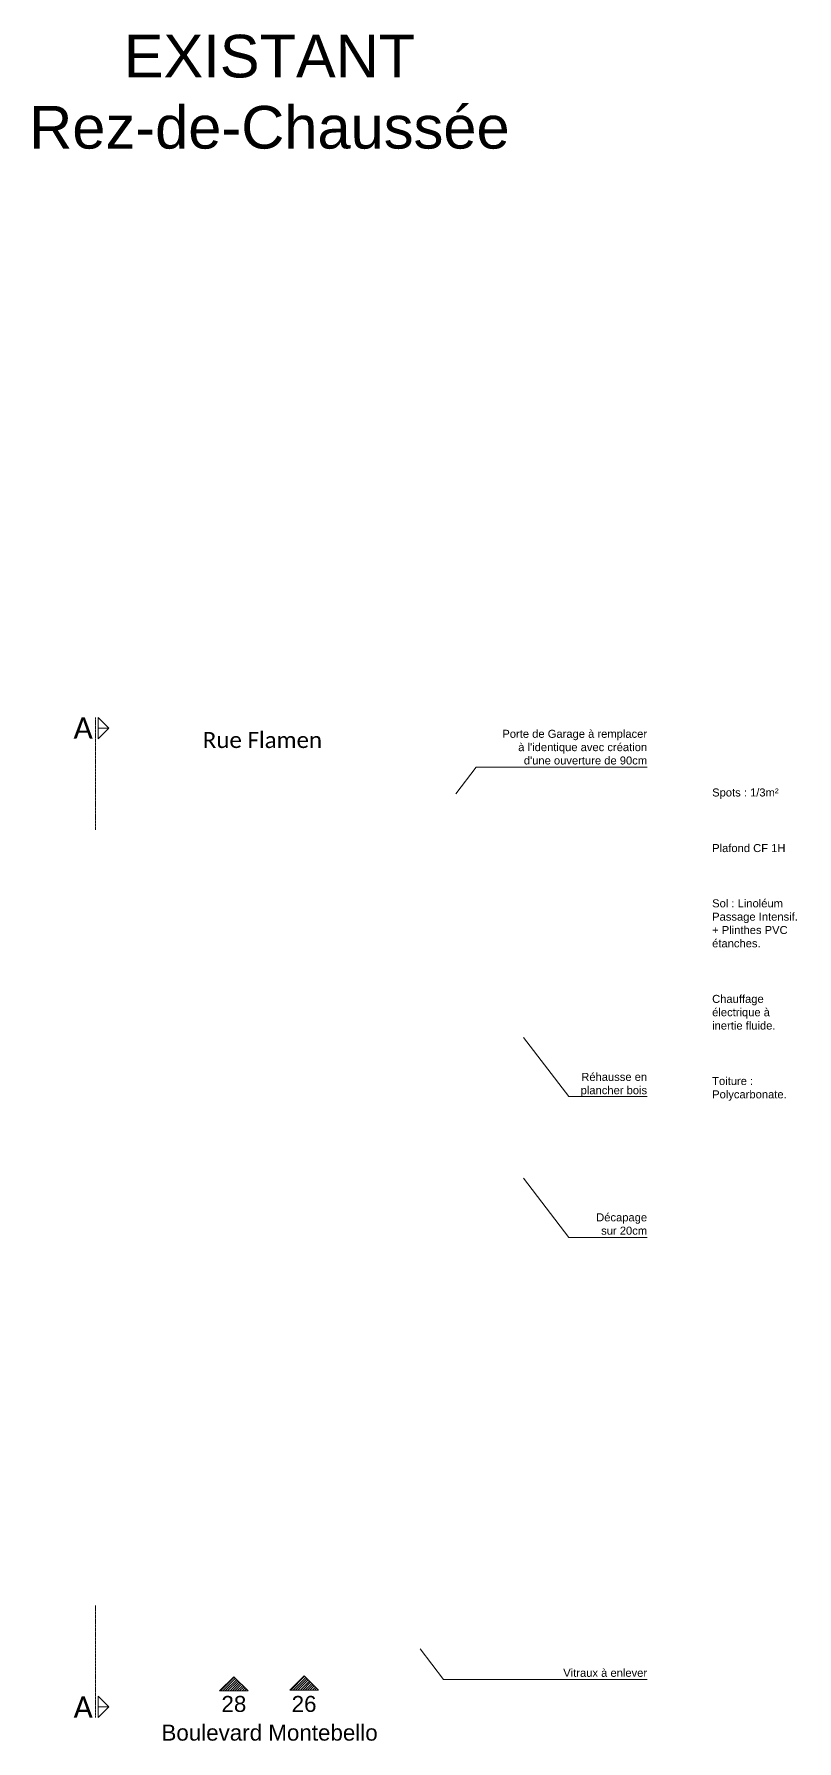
# Model space of a CAD drawing. Header units: millimetres. Extents: x -14819 to 43195, y -10328 to 20814.
# Drawn here: x -2743 to -1313, y -5145 to -1945 of the extents above; entities that cross this region are included whole.
import ezdxf
from ezdxf.enums import TextEntityAlignment as Align

# ---------------------------------------------------------------- set-up
doc = ezdxf.new("R2010")
doc.units = ezdxf.units.MM
doc.linetypes.add('ACAD_ISO04W100', pattern=[30, 24, -3, 0, -3])
for name, color, linetype, lineweight in [('50 - Signes', 12, 'Continuous', 9), ('59 - TxT', 120, 'Continuous', 0), ('65 - Annotations', 12, 'Continuous', 0), ('Texte', 7, 'Continuous', 18)]:
    doc.layers.add(name, color=color, linetype=linetype, lineweight=lineweight)
doc.styles.add('Legend', font='calibri.ttf')
doc.styles.get("Standard").update_dxf_attribs({"font": 'arial.ttf'})

# ---------------------------------------------------------------- blocks, each defined once
blk = doc.blocks.new('A$C1CFF74B6')
at = {"layer": '50 - Signes', "linetype": 'Continuous', "transparency": 33554687}
h = blk.add_hatch(dxfattribs=at)
h.set_pattern_fill('ANSI31', color=256)
h.set_pattern_definition([(45, (-8269.608, -2297.6024), (-2.245064, 2.245064), [])])
h.paths.add_polyline_path([(26.75, 26.75), (0, 0), (53.5, 0)])
at = {"layer": '50 - Signes', "linetype": 'Continuous'}
for points in [[(53.5, 0), (26.75, 26.75), (0, 0)], [(0, 0), (53.5, 0)]]:
    blk.add_lwpolyline(points, dxfattribs=at)

msp = doc.modelspace()

# ---------------------------------------------------------------- linework, layer by layer
at = {"layer": '50 - Signes', "linetype": 'ACAD_ISO04W100', "ltscale": 0.2}
for p, q in [((-2627.25, -3436.63), (-2627.25, -3226.31)), ((-2627.25, -4890.87), (-2627.25, -5101.19))]:
    msp.add_line(p, q, dxfattribs=at)
at = {"layer": '50 - Signes', "linetype": 'Continuous'}
for p, q in [((-2622.25, -3226.31), (-2622.25, -3266.31)), ((-2602.25, -3246.31), (-2622.25, -3226.31)), ((-2622.25, -3246.31), (-2602.25, -3246.31)), ((-2602.25, -3246.31), (-2622.25, -3266.31)), ((-2622.25, -5101.19), (-2622.25, -5061.19)), ((-2602.25, -5081.19), (-2622.25, -5061.19)), ((-2622.25, -5081.19), (-2602.25, -5081.19)), ((-2602.25, -5081.19), (-2622.25, -5101.19))]:
    msp.add_line(p, q, dxfattribs=at)
at = {"layer": '65 - Annotations', "color": 14, "linetype": 'Continuous', "lineweight": 13, "ltscale": 10, "true_color": 0xa50000}
for points in [[(-1951.95, -3369.19), (-1914.11, -3319.62), (-1593.41, -3319.62)], [(-1824.88, -3826.13), (-1740.18, -3937.09), (-1593.41, -3937.09)], [(-1824.88, -4090.13), (-1740.18, -4201.09), (-1593.41, -4201.09)], [(-2019.05, -4972.19), (-1975.1, -5029.76), (-1593.41, -5029.76)]]:
    msp.add_lwpolyline(points, dxfattribs=at)

# ---------------------------------------------------------------- block references
at = {"layer": '50 - Signes', "linetype": 'Continuous'}
for p in [(-2263.23, -5049.62), (-2394.83, -5051.23)]:
    msp.add_blockref('A$C1CFF74B6', p, dxfattribs=at)

# ---------------------------------------------------------------- texts
at = {"layer": '50 - Signes', "style": 'Legend'}
for p in [(-2668.64, -3265.79), (-2668.64, -5101.48)]:
    msp.add_text('A', height=40, dxfattribs=at).set_placement(p)
at = {"layer": '50 - Signes', "linetype": 'Continuous', "char_height": 30}
for s, width, insert, attachment_point in [('28', 111.6464, (-2368.08, -5075.76), 5), ('26', 111.6464, (-2236.48, -5075.76), 5), ('Boulevard Montebello', 401.9671, (-2301.18, -5114.38), 2)]:
    msp.add_mtext_dynamic_manual_height_columns(s, width=width, gutter_width=12.5, heights=[0], dxfattribs=dict(at, insert=insert, attachment_point=attachment_point))
at = {"layer": '59 - TxT', "insert": (-2771.42, -1946.44), "char_height": 80, "attachment_point": 1}
msp.add_mtext_dynamic_manual_height_columns('\\pxqc;EXISTANT\\PRez-de-Chaussée', width=940.067, gutter_width=1, heights=[0], dxfattribs=at)
at = {"layer": '59 - TxT', "linetype": 'Continuous', "char_height": 15, "attachment_point": 1}
for s, width, insert in [('Spots : 1/3m²', 152.0935, (-1471.51, -3359.38)), ('Plafond CF 1H', 152.0935, (-1471.51, -3463.64)), ('\\pxql;Sol : Linoléum\\PPassage Intensif.\\P\\pq*;+ Plinthes PVC étanches.', 195.1347, (-1471.51, -3567.21)), ('Chauffage électrique à inertie fluide.', 152.0935, (-1471.51, -3746.37)), ('Toiture :\\PPolycarbonate.', 195.1347, (-1471.51, -3900.28))]:
    msp.add_mtext_dynamic_manual_height_columns(s, width=width, gutter_width=118.14, heights=[0], dxfattribs=dict(at, insert=insert))
at = {"layer": '65 - Annotations', "color": 14, "linetype": 'Continuous', "lineweight": 13, "ltscale": 10, "true_color": 0xa50000}
msp.add_text('Vitraux à enlever', height=15, dxfattribs=at).set_placement((-1593.41, -5024.76), align=Align.RIGHT)
at = {"layer": '65 - Annotations', "color": 14, "linetype": 'Continuous', "lineweight": 13, "ltscale": 10, "true_color": 0xa50000, "char_height": 15, "attachment_point": 9}
for s, width, insert in [("Porte de Garage à remplacer à l'identique avec création d'une ouverture de 90cm", 271.3806, (-1593.41, -3314.62)), ('Réhausse en plancher bois', 195.1347, (-1593.41, -3937.09)), ('Décapage sur 20cm', 117.255, (-1593.41, -4196.09))]:
    msp.add_mtext_dynamic_manual_height_columns(s, width=width, gutter_width=118.14, heights=[0], dxfattribs=dict(at, insert=insert))
at = {"layer": 'Texte', "style": 'Legend'}
msp.add_text('Rue Flamen', height=30, dxfattribs=at).set_placement((-2426.36, -3283.56))

doc.saveas('drawing.dxf')
